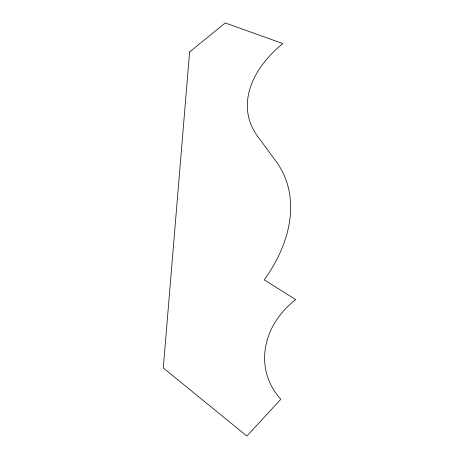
<?xml version="1.0" encoding="UTF-8"?>
<svg xmlns="http://www.w3.org/2000/svg" width="459" height="459" viewBox="0 0 459 459"><rect width="100%" height="100%" fill="white"/><g stroke="black" fill="none" stroke-linecap="round" stroke-linejoin="round"><path stroke-width="0.69" d="M189.596 51.987L163.284 367.952L246.879 436.05L280.816 399.255A84.72 71.093 -16.1 0 1 295.716 299.589L264.229 279.864A159.933 107.79 -29 0 0 276.209 161.591L257.533 136.157A132.393 81.243 -13.7 0 1 282.796 43.553L225.237 22.95L189.596 51.987"/></g></svg>
